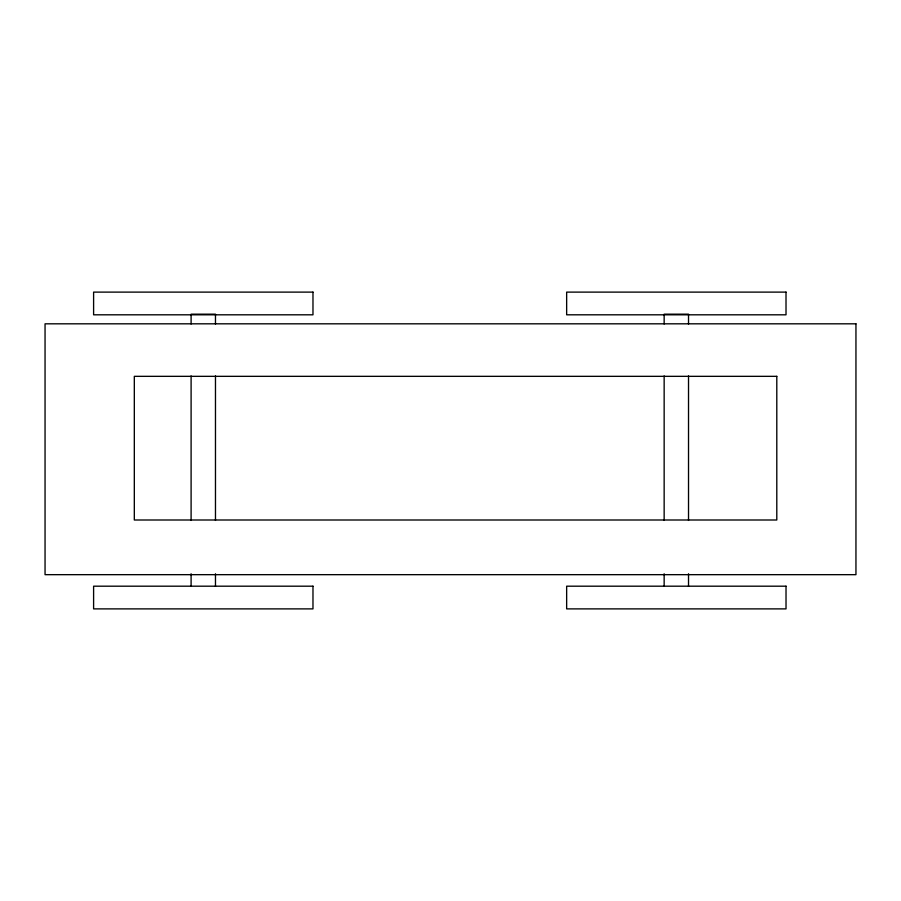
<?xml version="1.0" encoding="UTF-8"?>
<svg xmlns="http://www.w3.org/2000/svg" width="901" height="901" viewBox="0 0 901 901"><rect width="100%" height="100%" fill="white"/><g stroke="black" fill="none" stroke-linecap="round" stroke-linejoin="round"><path stroke-width="1.35" d="M688.522 324L688.522 314.179L664.15 314.179L664.15 324M688.522 375.92L688.522 520.44M688.522 573.757L688.522 586.382M664.15 375.92L664.15 520.44M664.15 573.757L664.15 586.382M215.474 324L215.474 314.179L191.102 314.179L191.102 324M215.474 375.92L215.474 520.44M215.474 573.757L215.474 586.382M191.102 375.92L191.102 520.44M191.102 573.757L191.102 586.382M312.974 292.115L93.603 292.115L93.603 314.809L312.974 314.809L312.974 292.115M786.021 292.115L566.65 292.115L566.65 314.809L786.021 314.809L786.01 292.115M855.95 323.819L45.05 323.819L45.05 574.669L855.95 574.669L855.95 323.819M776.797 376.336L134.317 376.336L134.317 520.001L776.797 520.001L776.797 376.336M312.974 586.191L93.603 586.191L93.603 608.885L312.974 608.885L312.974 586.191M786.021 586.191L566.65 586.191L566.65 608.885L786.021 608.885L786.021 586.191"/></g></svg>
